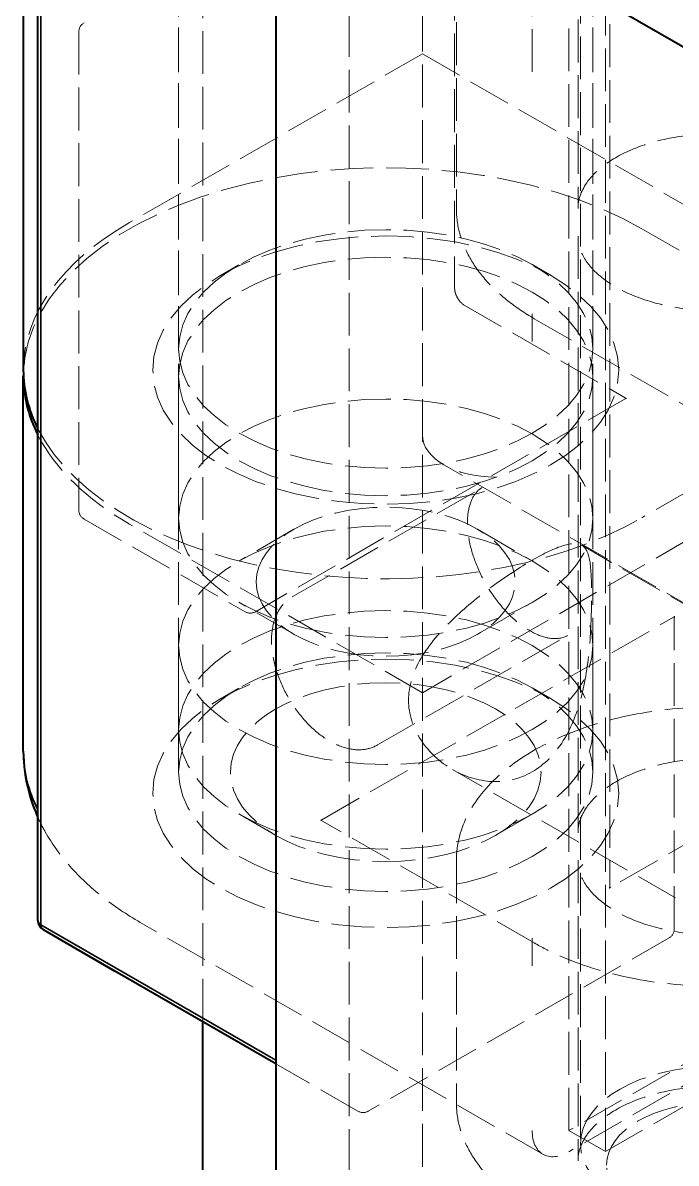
# Model space of a CAD drawing. Header units: millimetres. Extents: x 0 to 2378, y 0 to 1682.
# Drawn here: x 2101.39 to 2106.44, y 1504.9 to 1513.71 of the extents above; entities that cross this region are included whole.
import ezdxf

# ---------------------------------------------------------------- set-up
doc = ezdxf.new("R2010")
doc.units = ezdxf.units.MM
doc.header["$LTSCALE"] = 2
doc.linetypes.add('DASHED', pattern=[0.2067, 0.1654, -0.0413])
for name, color, linetype, lineweight, true_color in [('가려진 것(ISO)', 2, 'DASHED', 18, 0xffff00), ('가시적인 것(ISO)', 3, 'Continuous', 40, 0x00ff00), ('가시적인 좁은 것(ISO)', 3, 'Continuous', 35, 0x00ff00)]:
    doc.layers.add(name, color=color, linetype=linetype, lineweight=lineweight, true_color=true_color)

msp = doc.modelspace()

# ---------------------------------------------------------------- linework, layer by layer
at = {"layer": '가려진 것(ISO)'}
for p, q in [((2103.9086, 1410.4833), (2103.9086, 1535.0775)), ((2102.5915, 1509.8787), (2102.5915, 1526.8837)), ((2105.7915, 1509.8787), (2105.7915, 1526.8837)), ((2105.6057, 1505.1477), (2105.6057, 1524.4418)), ((2105.8885, 1524.2789), (2105.8885, 1504.9848)), ((2105.3228, 1513.327), (2105.3228, 1524.1154)), ((2102.5915, 1511.1868), (2102.5915, 1523.9406)), ((2105.7915, 1511.1868), (2105.7915, 1523.9406)), ((2102.7772, 1505.9887), (2102.7772, 1517.4279)), ((2105.9217, 1516.711), (2105.9217, 1507.0313)), ((2104.724, 1515.3476), (2104.724, 1511.6523)), ((2104.4743, 1514.6767), (2104.4743, 1447.3108)), ((2191.0242, 1464.8359), (2104.4743, 1514.6767)), ((2105.677, 1514.5936), (2105.677, 1512.2718)), ((2105.697, 1514.4628), (2105.697, 1505.0447)), ((2104.737, 1514.1414), (2104.737, 1512.2718)), ((2101.8204, 1513.6374), (2101.8204, 1509.9421)), ((2104.4743, 1513.4665), (2102.2116, 1512.1635)), ((2104.4743, 1513.4665), (2108.4341, 1511.1862)), ((2106.1714, 1512.1144), (2108.4341, 1510.8114)), ((2105.677, 1512.0592), (2105.677, 1507.4483)), ((2103.0557, 1511.8358), (2102.9138, 1511.7534)), ((2105.3272, 1511.8358), (2105.4691, 1511.7534)), ((2104.7971, 1511.5257), (2106.0416, 1510.809)), ((2105.3228, 1511.2448), (2105.3228, 1511.4574)), ((2105.3395, 1511.4206), (2106.8385, 1510.5574)), ((2108.4341, 1511.1862), (2106.1714, 1509.8832)), ((2102.5915, 1507.9166), (2102.5915, 1510.9743)), ((2105.7915, 1507.9166), (2105.7915, 1510.9743)), ((2106.0416, 1510.8011), (2103.1849, 1509.1561)), ((2108.4341, 1510.8114), (2104.4743, 1508.5311)), ((2108.5173, 1508.0593), (2104.6408, 1510.2916)), ((2103.4698, 1509.2715), (2104.9369, 1510.1163)), ((2101.8605, 1509.8727), (2103.105, 1509.1561)), ((2104.4743, 1508.5311), (2102.2116, 1509.8341)), ((2103.4816, 1509.7938), (2103.0557, 1509.5467)), ((2104.9013, 1509.7938), (2105.3272, 1509.5467)), ((2107.8018, 1508.4631), (2105.7059, 1509.6701)), ((2103.4816, 1508.9826), (2103.0557, 1509.2298)), ((2104.9013, 1508.9826), (2105.3272, 1509.2298)), ((2103.699, 1507.5497), (2106.4143, 1509.1133)), ((2106.4211, 1506.7055), (2106.4211, 1509.1091)), ((2102.5915, 1508.2437), (2102.5915, 1508.8977)), ((2104.1286, 1508.1276), (2105.5956, 1508.9725)), ((2105.7915, 1508.2437), (2105.7915, 1508.8977)), ((2103.0557, 1508.5656), (2102.9138, 1508.4833)), ((2105.3272, 1508.5656), (2105.4691, 1508.4833)), ((2106.8037, 1506.73), (2104.7078, 1507.9369)), ((2103.3397, 1507.4299), (2103.0557, 1507.5947)), ((2105.0432, 1507.4299), (2105.3272, 1507.5947)), ((2105.3395, 1506.5971), (2103.699, 1507.5418)), ((2106.6638, 1507.4506), (2105.9284, 1507.0271)), ((2104.737, 1507.2357), (2104.737, 1505.3661)), ((2105.677, 1507.2357), (2105.677, 1504.9139)), ((2108.9998, 1507.1022), (2105.6057, 1505.1477)), ((2108.9998, 1506.9387), (2105.6057, 1504.9842)), ((2105.8885, 1504.9848), (2109.2826, 1506.9394)), ((2105.4061, 1504.9646), (2102.2948, 1506.7562)), ((2106.381, 1506.6362), (2104.0568, 1505.2978)), ((2105.3228, 1506.4213), (2105.3228, 1506.6339)), ((2103.977, 1505.2978), (2103.3429, 1505.6629)), ((2105.8885, 1504.9848), (2105.6057, 1505.1477))]:
    msp.add_line(p, q, dxfattribs=at)
for centre, start, end in [((2101.9004, 1513.6374), 119.93599, 180), ((2101.9004, 1509.9421), 180, 240.06401), ((2103.1449, 1509.2254), 240.06401, 299.93599), ((2106.3411, 1506.7055), 299.93599, 0), ((2102.1376, 1506.4493), 239.92841, 240.06401), ((2104.0169, 1505.3671), 240.06401, 299.93599)]:
    msp.add_arc(centre, 0.08, start, end, dxfattribs=at)
for centre, major_axis, ratio, start_param, end_param in [((2104.1915, 1510.9743), (-2.8, 0), 0.575862, 3.926991, 6.267974), ((2104.1915, 1511.0233), (-2.8, 0), 0.575862, 5.497787, 6.283185), ((2104.1915, 1511.0233), (-2.8, 0), 0.575862, 0.28506, 2.356194), ((2104.1915, 1510.9743), (-2.8, 0), 0.575862, 0.28506, 0.785398), ((2105.04, 1510.5233), (0.5657, 0), 0.578093, 3.141593, 4.712389), ((2105.6057, 1505.3112), (-0.1996, -0.3466), 0.578093, 5.495853, 7.06665)]:
    msp.add_ellipse(centre, major_axis=major_axis, ratio=ratio, start_param=start_param, end_param=end_param, dxfattribs=at)
for centre, major_axis in [((2104.1915, 1511.1868), (-1.6, 0)), ((2104.1915, 1511.0233), (-1.8, 0)), ((2104.1915, 1510.9743), (-1.6, 0)), ((2104.1915, 1509.8787), (-1.6, 0)), ((2104.1915, 1509.3882), (-1, 0)), ((2104.1915, 1508.8977), (-1.6, 0)), ((2104.1915, 1508.2437), (-1.6, 0)), ((2104.1915, 1507.9166), (-1.6, 0)), ((2104.1915, 1507.7531), (-1.8, 0)), ((2104.1915, 1507.9166), (-1.2, 0)), ((2106.737, 1505.0447), (-1.04, 0)), ((2106.737, 1504.8812), (-0.84, 0))]:
    msp.add_ellipse(centre, major_axis=major_axis, ratio=0.575862, dxfattribs=at)
for points, knots in [([(2105.677, 1512.2718), (2105.677, 1512.3373), (2105.6983, 1512.4036), (2105.7827, 1512.5254), (2105.8393, 1512.5803), (2105.9808, 1512.6767), (2106.0641, 1512.7185), (2106.2513, 1512.7863), (2106.3551, 1512.8121), (2106.5731, 1512.8445), (2106.6873, 1512.851), (2106.9136, 1512.8434), (2107.0257, 1512.8294), (2107.2356, 1512.7827), (2107.3335, 1512.75), (2107.5044, 1512.6705), (2107.5776, 1512.6239), (2107.6936, 1512.5229), (2107.736, 1512.4687), (2107.7859, 1512.3669), (2107.797, 1512.3192), (2107.797, 1512.2718)], [0.785398, 0.785398, 0.785398, 0.785398, 1.164968, 1.164968, 1.487604, 1.487604, 1.794948, 1.794948, 2.103474, 2.103474, 2.414075, 2.414075, 2.725225, 2.725225, 3.035185, 3.035185, 3.342826, 3.342826, 3.652094, 3.652094, 3.926991, 3.926991, 3.926991, 3.926991]), ([(2105.3395, 1511.4206), (2105.2652, 1511.4634), (2105.1965, 1511.5097), (2105.0716, 1511.6087), (2105.0154, 1511.6614), (2104.9173, 1511.7722), (2104.8754, 1511.8304), (2104.8073, 1511.9512), (2104.7811, 1512.0137), (2104.746, 1512.1415), (2104.737, 1512.2066), (2104.737, 1512.2718)], [0, 0, 0, 0, 0.1570796, 0.1570796, 0.3141593, 0.3141593, 0.4712389, 0.4712389, 0.6283185, 0.6283185, 0.7853982, 0.7853982, 0.7853982, 0.7853982]), ([(2107.797, 1512.0592), (2107.797, 1511.9937), (2107.7757, 1511.9274), (2107.6914, 1511.8056), (2107.6348, 1511.7507), (2107.4933, 1511.6543), (2107.41, 1511.6125), (2107.2228, 1511.5447), (2107.1189, 1511.5189), (2106.901, 1511.4865), (2106.7868, 1511.48), (2106.5605, 1511.4876), (2106.4484, 1511.5016), (2106.2385, 1511.5484), (2106.1406, 1511.581), (2105.9697, 1511.6605), (2105.8964, 1511.7071), (2105.7805, 1511.8081), (2105.7381, 1511.8623), (2105.6882, 1511.9642), (2105.677, 1512.0118), (2105.677, 1512.0592)], [5.497787, 5.497787, 5.497787, 5.497787, 5.877357, 5.877357, 6.199993, 6.199993, 6.507337, 6.507337, 6.815863, 6.815863, 7.126464, 7.126464, 7.437614, 7.437614, 7.747574, 7.747574, 8.055215, 8.055215, 8.364483, 8.364483, 8.63938, 8.63938, 8.63938, 8.63938]), ([(2104.724, 1511.6523), (2104.724, 1511.648), (2104.7244, 1511.6428), (2104.7264, 1511.6307), (2104.7281, 1511.6237), (2104.733, 1511.6085), (2104.7363, 1511.6003), (2104.7444, 1511.5839), (2104.7492, 1511.5757), (2104.7596, 1511.5604), (2104.7653, 1511.5533), (2104.7765, 1511.5413), (2104.782, 1511.5363), (2104.7907, 1511.5296), (2104.7941, 1511.5274), (2104.7971, 1511.5257)], [3.141593, 3.141593, 3.141593, 3.141593, 3.348571, 3.348571, 3.57224, 3.57224, 3.811409, 3.811409, 4.059391, 4.059391, 4.306964, 4.306964, 4.54447, 4.54447, 4.712389, 4.712389, 4.712389, 4.712389]), ([(2106.0416, 1510.809), (2106.0443, 1510.8074), (2106.0467, 1510.8063), (2106.0504, 1510.8048), (2106.0517, 1510.8045), (2106.0529, 1510.8043), (2106.0528, 1510.8043), (2106.0512, 1510.8043), (2106.0497, 1510.8042), (2106.0459, 1510.8032), (2106.0437, 1510.8023), (2106.0416, 1510.8011)], [4.712389, 4.712389, 4.712389, 4.712389, 4.8690819, 4.8690819, 5.0257748, 5.0257748, 5.1824677, 5.1824677, 5.3391605, 5.3391605, 5.4958534, 5.4958534, 5.4958534, 5.4958534]), ([(2105.5956, 1508.9725), (2105.5598, 1508.9519), (2105.5154, 1508.9434), (2105.4192, 1508.9575), (2105.3732, 1508.9729), (2105.2793, 1509.0225), (2105.2317, 1509.0557), (2105.1386, 1509.1378), (2105.0931, 1509.1868), (2105.0092, 1509.2961), (2104.9709, 1509.3564), (2104.9062, 1509.4818), (2104.8797, 1509.5468), (2104.8415, 1509.6741), (2104.8295, 1509.7363), (2104.8206, 1509.8507), (2104.8235, 1509.9029), (2104.8416, 1509.9924), (2104.8569, 1510.0295), (2104.8933, 1510.084), (2104.9136, 1510.1029), (2104.9369, 1510.1163)], [0.787332, 0.787332, 0.787332, 0.787332, 1.215342, 1.215342, 1.529698, 1.529698, 1.8293, 1.8293, 2.131778, 2.131778, 2.437308, 2.437308, 2.74348, 2.74348, 3.047654, 3.047654, 3.348132, 3.348132, 3.650445, 3.650445, 3.928925, 3.928925, 3.928925, 3.928925]), ([(2105.3228, 1509.5543), (2105.2313, 1509.5015), (2105.1233, 1509.4315), (2104.9063, 1509.272), (2104.7976, 1509.1825), (2104.6144, 1509.0047), (2104.5265, 1508.9036), (2104.4025, 1508.6913), (2104.3675, 1508.5791), (2104.3675, 1508.4724), (2104.3675, 1508.3658), (2104.4025, 1508.257), (2104.5265, 1508.0695), (2104.6144, 1507.991), (2104.7976, 1507.8849), (2104.9063, 1507.8494), (2105.1233, 1507.8399), (2105.2313, 1507.8664), (2105.4144, 1507.9719), (2105.4982, 1508.0558), (2105.6285, 1508.2652), (2105.6753, 1508.3904), (2105.7376, 1508.6378), (2105.7572, 1508.7782), (2105.7787, 1509.0495), (2105.7817, 1509.1802), (2105.7817, 1509.3935), (2105.7787, 1509.4839), (2105.7572, 1509.6123), (2105.7376, 1509.6515), (2105.6753, 1509.6879), (2105.6285, 1509.6879), (2105.4982, 1509.6474), (2105.4144, 1509.607), (2105.3228, 1509.5543)], [1.169727, 1.169727, 1.169727, 1.169727, 1.266818, 1.266818, 1.363909, 1.363909, 1.461773, 1.461773, 1.559636, 1.559636, 1.559636, 1.6575, 1.6575, 1.755364, 1.755364, 1.852455, 1.852455, 1.949546, 1.949546, 2.046636, 2.046636, 2.143727, 2.143727, 2.241591, 2.241591, 2.339455, 2.339455, 2.437319, 2.437319, 2.535183, 2.535183, 2.632273, 2.632273, 2.729364, 2.729364, 2.729364, 2.729364]), ([(2104.1286, 1508.1276), (2104.0928, 1508.107), (2104.0524, 1508.0948), (2103.9653, 1508.0871), (2103.9185, 1508.0929), (2103.8194, 1508.1224), (2103.767, 1508.1485), (2103.6643, 1508.2186), (2103.6141, 1508.2632), (2103.5222, 1508.3651), (2103.4805, 1508.4223), (2103.409, 1508.5436), (2103.3793, 1508.6077), (2103.3344, 1508.7372), (2103.3193, 1508.8027), (2103.3062, 1508.9296), (2103.3082, 1508.9911), (2103.3318, 1509.1026), (2103.3528, 1509.1531), (2103.4076, 1509.2262), (2103.4366, 1509.2524), (2103.4698, 1509.2715)], [0.787332, 0.787332, 0.787332, 0.787332, 1.048832, 1.048832, 1.334603, 1.334603, 1.662224, 1.662224, 2.002986, 2.002986, 2.341105, 2.341105, 2.677432, 2.677432, 3.015226, 3.015226, 3.355955, 3.355955, 3.685969, 3.685969, 3.928925, 3.928925, 3.928925, 3.928925]), ([(2106.4211, 1509.1091), (2106.4211, 1509.1123), (2106.4213, 1509.115), (2106.4219, 1509.119), (2106.4223, 1509.1203), (2106.4227, 1509.1215), (2106.4227, 1509.1214), (2106.4219, 1509.12), (2106.421, 1509.1188), (2106.4183, 1509.116), (2106.4164, 1509.1145), (2106.4143, 1509.1133)], [3.1415927, 3.1415927, 3.1415927, 3.1415927, 3.299059, 3.299059, 3.4565254, 3.4565254, 3.6139918, 3.6139918, 3.7714582, 3.7714582, 3.9289245, 3.9289245, 3.9289245, 3.9289245]), ([(2104.737, 1507.2357), (2104.737, 1507.3587), (2104.7692, 1507.4815), (2104.8941, 1507.7168), (2104.9893, 1507.8288), (2105.2354, 1508.0326), (2105.3887, 1508.1234), (2105.7359, 1508.2716), (2105.9298, 1508.3289), (2106.3377, 1508.4046), (2106.5514, 1508.423), (2106.9778, 1508.4195), (2107.1903, 1508.3977), (2107.5936, 1508.3158), (2107.7843, 1508.2556), (2108.0174, 1508.1504), (2108.0776, 1508.1197), (2108.1346, 1508.0868)], [0.785398, 0.785398, 0.785398, 0.785398, 1.082001, 1.082001, 1.392925, 1.392925, 1.718063, 1.718063, 2.044756, 2.044756, 2.3703, 2.3703, 2.695372, 2.695372, 3.021001, 3.021001, 3.141593, 3.141593, 3.141593, 3.141593]), ([(2105.677, 1507.4483), (2105.677, 1507.5137), (2105.6983, 1507.5801), (2105.7827, 1507.7019), (2105.8393, 1507.7568), (2105.9808, 1507.8531), (2106.0641, 1507.895), (2106.2513, 1507.9628), (2106.3551, 1507.9886), (2106.5731, 1508.021), (2106.6873, 1508.0275), (2106.9136, 1508.0199), (2107.0257, 1508.0059), (2107.2356, 1507.9591), (2107.3335, 1507.9265), (2107.5044, 1507.847), (2107.5776, 1507.8003), (2107.6936, 1507.6994), (2107.736, 1507.6452), (2107.7859, 1507.5433), (2107.797, 1507.4957), (2107.797, 1507.4483)], [2.356194, 2.356194, 2.356194, 2.356194, 2.735765, 2.735765, 3.0584, 3.0584, 3.365744, 3.365744, 3.67427, 3.67427, 3.984871, 3.984871, 4.296022, 4.296022, 4.605981, 4.605981, 4.913622, 4.913622, 5.22289, 5.22289, 5.497787, 5.497787, 5.497787, 5.497787]), ([(2101.5045, 1507.567), (2101.5215, 1507.5294), (2101.5402, 1507.4926), (2101.6144, 1507.3611), (2101.6794, 1507.2714), (2101.8275, 1507.1039), (2101.9107, 1507.0262), (2102.092, 1506.8824), (2102.1902, 1506.8165), (2102.2948, 1506.7562)], [5.7525425, 5.7525425, 5.7525425, 5.7525425, 5.8119464, 5.8119464, 5.969026, 5.969026, 6.1261057, 6.1261057, 6.2831853, 6.2831853, 6.2831853, 6.2831853]), ([(2103.699, 1507.5497), (2103.6969, 1507.5485), (2103.6947, 1507.5476), (2103.6909, 1507.5466), (2103.6894, 1507.5465), (2103.6878, 1507.5465), (2103.6877, 1507.5465), (2103.6888, 1507.5463), (2103.6901, 1507.546), (2103.6938, 1507.5445), (2103.6962, 1507.5434), (2103.699, 1507.5418)], [3.9289245, 3.9289245, 3.9289245, 3.9289245, 4.0856174, 4.0856174, 4.2423103, 4.2423103, 4.3990032, 4.3990032, 4.5556961, 4.5556961, 4.712389, 4.712389, 4.712389, 4.712389]), ([(2108.737, 1507.4483), (2108.737, 1507.3252), (2108.7048, 1507.2025), (2108.58, 1506.9672), (2108.4848, 1506.8551), (2108.2387, 1506.6513), (2108.0854, 1506.5606), (2107.7382, 1506.4123), (2107.5443, 1506.355), (2107.1364, 1506.2794), (2106.9226, 1506.261), (2106.4963, 1506.2644), (2106.2838, 1506.2863), (2105.8805, 1506.3682), (2105.6898, 1506.4284), (2105.4567, 1506.5336), (2105.3965, 1506.5643), (2105.3395, 1506.5971)], [5.497787, 5.497787, 5.497787, 5.497787, 5.79439, 5.79439, 6.105314, 6.105314, 6.430452, 6.430452, 6.757145, 6.757145, 7.082689, 7.082689, 7.407761, 7.407761, 7.73339, 7.73339, 7.853982, 7.853982, 7.853982, 7.853982]), ([(2107.797, 1507.2357), (2107.797, 1507.1702), (2107.7757, 1507.1038), (2107.6914, 1506.9821), (2107.6348, 1506.9271), (2107.4933, 1506.8308), (2107.41, 1506.789), (2107.2228, 1506.7212), (2107.1189, 1506.6953), (2106.901, 1506.6629), (2106.7868, 1506.6565), (2106.5605, 1506.664), (2106.4484, 1506.6781), (2106.2385, 1506.7248), (2106.1406, 1506.7575), (2105.9697, 1506.8369), (2105.8964, 1506.8836), (2105.7805, 1506.9846), (2105.7381, 1507.0387), (2105.6882, 1507.1406), (2105.677, 1507.1883), (2105.677, 1507.2357)], [3.926991, 3.926991, 3.926991, 3.926991, 4.306561, 4.306561, 4.629196, 4.629196, 4.93654, 4.93654, 5.245067, 5.245067, 5.555667, 5.555667, 5.866818, 5.866818, 6.176777, 6.176777, 6.484418, 6.484418, 6.793687, 6.793687, 7.068583, 7.068583, 7.068583, 7.068583]), ([(2105.9217, 1507.0313), (2105.9217, 1507.0288), (2105.9213, 1507.0264), (2105.9202, 1507.0226), (2105.9196, 1507.0212), (2105.9187, 1507.0197), (2105.9186, 1507.0196), (2105.9194, 1507.0205), (2105.9203, 1507.0215), (2105.9235, 1507.024), (2105.9257, 1507.0255), (2105.9284, 1507.0271)], [2.3561945, 2.3561945, 2.3561945, 2.3561945, 2.5132741, 2.5132741, 2.6703538, 2.6703538, 2.8274334, 2.8274334, 2.984513, 2.984513, 3.1415927, 3.1415927, 3.1415927, 3.1415927]), ([(2105.677, 1504.9139), (2105.677, 1504.9793), (2105.6983, 1505.0457), (2105.7827, 1505.1675), (2105.8393, 1505.2224), (2105.9808, 1505.3187), (2106.0641, 1505.3606), (2106.2513, 1505.4284), (2106.3551, 1505.4542), (2106.5731, 1505.4866), (2106.6873, 1505.4931), (2106.9136, 1505.4855), (2107.0257, 1505.4715), (2107.2356, 1505.4247), (2107.3335, 1505.3921), (2107.5044, 1505.3126), (2107.5776, 1505.2659), (2107.6936, 1505.165), (2107.736, 1505.1108), (2107.7859, 1505.0089), (2107.797, 1504.9613), (2107.797, 1504.9139)], [0.785398, 0.785398, 0.785398, 0.785398, 1.164968, 1.164968, 1.487604, 1.487604, 1.794948, 1.794948, 2.103474, 2.103474, 2.414075, 2.414075, 2.725225, 2.725225, 3.035185, 3.035185, 3.342826, 3.342826, 3.652094, 3.652094, 3.926991, 3.926991, 3.926991, 3.926991]), ([(2105.334, 1504.5181), (2105.2604, 1504.5608), (2105.1923, 1504.607), (2105.0685, 1504.7058), (2105.0128, 1504.7583), (2104.9156, 1504.8688), (2104.8741, 1504.9268), (2104.8066, 1505.047), (2104.7807, 1505.1093), (2104.7459, 1505.2364), (2104.737, 1505.3012), (2104.737, 1505.3661)], [0.0038529, 0.0038529, 0.0038529, 0.0038529, 0.1601619, 0.1601619, 0.316471, 0.316471, 0.4727801, 0.4727801, 0.6290891, 0.6290891, 0.7853982, 0.7853982, 0.7853982, 0.7853982])]:
    msp.add_open_spline(points, degree=3, knots=knots, dxfattribs=at)
at = {"layer": '가시적인 것(ISO)'}
for p, q in [((2101.3915, 1524.1041), (2101.3915, 1511.0233)), ((2101.5045, 1506.7696), (2101.5045, 1515.545)), ((2103.3429, 1515.3307), (2103.3429, 1446.6568)), ((2191.0242, 1464.8385), (2103.3429, 1515.3307)), ((2101.3915, 1508.0801), (2101.3915, 1510.9743)), ((2101.5444, 1506.7004), (2102.0975, 1506.3801)), ((2103.3429, 1505.6629), (2102.0977, 1506.38)), ((2102.7772, 1469.0291), (2102.7772, 1505.9887))]:
    msp.add_line(p, q, dxfattribs=at)
msp.add_arc((2101.5845, 1506.7696), 0.08, 180, 239.92841, dxfattribs=at)
for centre, start_param, end_param in [((2104.1915, 1511.0233), 0, 0.28506), ((2104.1915, 1510.9743), 6.267974, 6.568245)]:
    msp.add_ellipse(centre, major_axis=(-2.8, 0), ratio=0.575862, start_param=start_param, end_param=end_param, dxfattribs=at)
msp.add_open_spline([(2101.3915, 1508.0801), (2101.3915, 1507.9714), (2101.4065, 1507.8628), (2101.4533, 1507.6926), (2101.4765, 1507.6289), (2101.5045, 1507.567)], degree=3, knots=[5.4977871, 5.4977871, 5.4977871, 5.4977871, 5.6548668, 5.6548668, 5.7525425, 5.7525425, 5.7525425, 5.7525425], dxfattribs=at)
at = {"layer": '가시적인 좁은 것(ISO)'}
for p, q in [((2101.5279, 1506.737), (2101.5279, 1515.5124)), ((2101.5279, 1506.737), (2103.3429, 1505.6918)), ((2101.5445, 1506.7003), (2103.3429, 1505.6647)), ((2101.5445, 1506.7003), (2102.0976, 1506.3801)), ((2103.3429, 1505.6629), (2102.0976, 1506.3801))]:
    msp.add_line(p, q, dxfattribs=at)
for centre, major_axis, ratio, start_param, end_param in [((2104.1915, 1508.0801), (-2.8, 0), 0.575862, 0, 0.28506), ((2101.5845, 1506.7696), (-0.08, 0), 0.575862, 0, 0.785398), ((2101.5845, 1506.7696), (-0.0399, -0.0693), 0.578093, 5.495853, 6.281252), ((2101.5845, 1506.7696), (-0.0401, -0.0692), 0.620579, 0, 0.002012)]:
    msp.add_ellipse(centre, major_axis=major_axis, ratio=ratio, start_param=start_param, end_param=end_param, dxfattribs=at)

doc.saveas('drawing.dxf')
